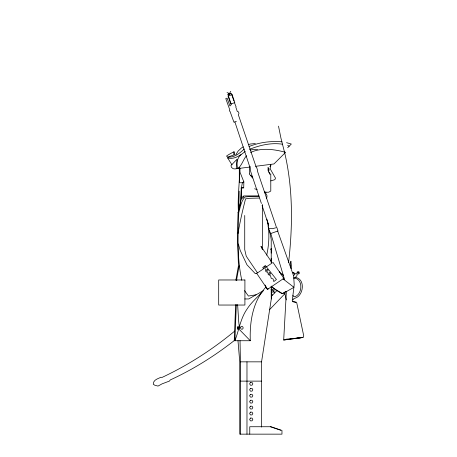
<?xml version="1.0" encoding="UTF-8"?>
<svg xmlns="http://www.w3.org/2000/svg" width="457" height="457" viewBox="0 0 457 457"><rect width="100%" height="100%" fill="white"/><g stroke="black" fill="none" stroke-linecap="round" stroke-linejoin="round"><path stroke-width="0.69" d="M243.518 196.013L243.484 197.43L241.199 198.932L238.08 212.722L237.309 233.687L238.457 265.803L235.863 280.152M243.701 188.244L243.855 181.88L239.976 172.112L239.976 168.153M238.44 212.031C237.543 198.429 239.354 184.988 239.691 171.426M238.617 212.031L239.211 191.123M241.804 280.261C236.909 258.142 237.977 235.224 238.748 212.722C240.279 207.381 241.068 201.16 244.992 196.984L249.145 196.573L258.953 196.573L258.845 195.79M265.745 287.236C252.721 301.831 249.608 321.745 250.282 340.733L234.241 340.733L235.641 304.619M236.309 304.619L234.909 340.733C239.057 330.068 240.428 318.42 247.186 308.869C251.578 301.991 258.056 296.707 263.449 290.641L248.711 298.952L244.798 298.952M241.536 190.106L241.199 198.932L241.199 187.599L243.307 187.599M277.667 231.059L293.668 276.051L294.199 284.774L292.234 300.963L296.639 302.317L303.728 335.849L303.014 337.472L283.688 340.008L286.299 292.834L286.036 291.263M270.784 165.171L270.236 168.89L275.508 178.144L274.863 179.67L270.784 180.903M236.235 168.719L236.977 159.282L230.996 165.503L231.379 167.285L232.979 168.593A6.335 3.896 -27.3 0 0 236.909 168.622L238.371 168.102C242.273 164.766 243.198 159.436 246.523 155.717M271.098 261.941L271.23 258.239M288.578 262.575C292.771 226.221 293.08 188.867 284.745 153.066M239.862 205.81C241.73 198.218 240.405 190.278 242.421 182.749L243.855 181.88M266.699 255.155C269.362 243.295 269.716 231.088 266.899 219.183M261.558 427.078L261.558 361.841L271.304 298.952L271.287 286.162M237.977 233.687C239.942 221.971 242.616 210.283 245.558 198.841L249.493 198.287L259.159 198.047M236.532 280.152L239.125 265.803M238.08 212.722L239.639 206.473M289.144 146.24L287.682 145.303M234.241 340.733L235.149 338.043M270.778 249.693L271.224 248.419L271.247 262.769M231.99 164.868L227.609 157.893L229.545 156.483L234.121 154.832L234.03 151.753L232.019 152.781A53.646 0.537 -30.2 0 0 228.78 154.575L226.638 155.911L226.986 156.734C233.893 158.505 239.645 153.072 244.432 148.971M265.951 192.111L265.574 193.088L266.939 195.333L266.939 197.241L266.26 198.367M270.35 165.771L270.784 165.023M230.785 91.297L229.894 92.76L230.311 93.988M235.801 154.752L238.137 151.056L241.519 147.897L243.318 146.868M292.891 299.792L293.845 298.992L293.822 298.45C303.716 297.204 306.013 278.496 295.148 277.37M241.039 154.643C236.795 158.048 236.52 163.68 237.623 168.604M271.252 296.41L277.176 290.298M249.339 167.656L250.162 166.742M285.031 293.548L269.402 309.846M287.664 147.731L291.32 144.046L286.59 142.675M293.651 275.525L294.834 274.463L292.851 272.589L293.457 272.389L295.348 273.84L296.856 273.343L297.284 271.829L298.878 271.709L299.421 273.229L298.678 273.949L297.913 273.732L296.782 274.846L297.033 275.605L295.136 277.639L293.897 278.079M268.082 168.13L268.328 167.913L267.882 167.61M268.91 168.142L268.253 168.713L268.253 167.993M234.704 331.097C212.499 349.514 188.084 365.206 161.961 377.459L160.973 377.236C157.854 378.864 153.289 379.624 153.272 384.217L154.866 385.28L158.031 386.074L162.109 383.834L169.496 381.047L170.261 379.938C193.191 369.45 214.676 355.906 234.515 340.374M245.272 151.376C240.542 155.38 233.927 159.841 227.609 157.893M263.992 268.499L257.525 272.88L246.254 256.234L244.729 249.653L244.729 215.453M266.345 266.905L272.223 262.924L260.958 246.283L262.484 249.653L262.484 204.462M250.63 152.455C261.358 147.348 274.52 149.33 285.614 152.324L273.966 163.949L255.583 166.308M285.574 291.68L282.015 293.691L274.794 289.378L271.058 286.579M264.649 192.768L265.774 192.231L268.636 192.231L270.784 191.037L270.784 173.814M249.482 149.348C259.907 145.16 271.355 142.458 282.603 144.235M249.019 146.537C259.387 142.338 270.887 140.836 281.998 141.841M257.308 272.92L255.309 273.669L246.969 264.803L240.222 250.487L238.348 243.998M290.966 268.448L291.617 268.219L290.915 261.181L290.441 262.861L290.532 267.231M268.333 288.847L267.236 289.23L265.083 285.048M228.991 94.102L230.636 93.542L227.934 94.439L231.311 104.636L229.917 105.995L227.118 98.129L225.775 98.563L229.774 109.794L229.374 110.92L230.02 111.388L233.944 122.23L236.378 121.425M228.546 94.239L230.248 93.662M248.311 144.675L250.447 144.006L255.36 143.527M227.934 94.439L231.333 93.314L233.864 100.963M275.662 227.826L272.475 228.711L269.299 228.357M283.768 279.655L284.534 279.473L270.795 233.504M250.322 150.113L252.961 149.53L257.52 149.359M238.514 168.13L239.702 167.89M256.08 294.799L248.408 296.045L244.575 290.641M283.688 340.008L303.014 337.472L299.489 337.832M237.429 168.633L250.219 166.994M292.446 338.557L293.857 338.409M295.97 338.197L298.078 337.98M271.104 289.412L273.24 289.641L274.08 290.726L273.989 292.343L274.571 292.92M286.105 339.203L302.785 337.546M240.199 182.749L242.421 182.749M241.199 188.747L241.587 188.747M258.713 195.87L244.107 195.944L241.199 197.784L241.599 187.599L242.65 188.198M240.034 340.642L240.411 361.841L261.558 361.841M240.411 381.121L261.558 381.121M267.893 169.027L268.253 169.073L268.253 171.067M269.779 166.399L270.424 166.519M293.84 278.016C303.237 278.502 302.723 293.925 294.948 296.679L293.84 296.713L293.565 295.936L292.806 295.628M254.595 188.77L257.222 189.586M264.46 191.82L265.774 192.231M292.423 301.574L295.719 302.62M283.637 275.497L280.946 274.229M270.327 426.735L280.655 430.226M266.008 271.744L267.882 272.383L268.242 274.56L270.481 275.662L271.207 278.302L273.08 278.941L273.806 281.581L276.428 279.495L265.34 265.506L262.712 267.591L263.409 268.459M227.026 92.577L228.626 93.194L229.043 94.422M283.043 274.4C281.712 273.886 279.89 273.183 279.61 271.601L279.273 272.149M272.058 290.006L273.486 291.189L273.435 292.006L273.012 291.675L271.629 292.566L271.447 294.102M283.037 278.89L293.942 287.322L282.683 293.691L275.462 289.378L271.195 286.179M267.933 170.027L268.807 170.741M250.282 340.733L239.651 329.794L238.685 321.42L237.623 304.573M271.926 294.468L272.452 295.056M250.876 175.357L252.572 177.419M249.339 174.02L252.607 178.03M273.012 262.392L283.82 278.359L267.545 289.378L256.737 273.412M268.865 172.232L270.036 174.266L268.322 170.792M238.091 326.641L238.166 326.784A1.428 0.366 -86.2 0 1 238.223 328.4L238.166 328.737A1.428 0.366 -86.2 0 1 237.657 329.274A1.428 0.366 -86.2 0 1 237.589 327.48A1.428 0.366 -86.2 0 1 238.086 326.635L238.194 328.549M234.287 102.237L236.052 106.727L235.806 107.035L237.303 111.565L238.463 111.851L238.965 113.359L238.365 114.833L256.217 167.193L256.617 167.376L257.634 170.45L257.394 170.958L276.508 227.552L276.891 227.637L277.987 230.951L270.424 233.641L268.139 226.735M234.887 121.922L250.516 169.119L250.145 169.576L251.064 172.677L261.398 203.451M262.067 205.473L268.539 224.998M286.305 299.901L284.522 292.206M267.705 221.839L268.539 225.415M284.597 152.541L280.958 138.214L278.513 126.155M268.362 224.507L268.613 225.798M269.476 230.294L271.224 239.348L271.224 253.104M265.283 269.104L265.643 271.281M237.977 340.631L239.742 361.841L239.742 434.15L281.969 434.15L281.969 430.443L270.995 426.735L249.762 426.735L249.762 434.15M236.343 280.484L236.555 278.33L236.869 280.21M234.024 151.764L234.115 154.832M271.23 288.835L271.304 298.952M270.784 164.503L270.784 165.508M269.03 168.753L269.03 170.307M249.602 168.085L249.602 173.814M246.974 361.841L246.974 434.15M240.411 361.841L240.411 434.15M239.302 167.799L239.302 182.749M236.383 279.473A1.605 0.291 88.3 0 1 236.509 278.564M297.93 272.315L297.998 273.086L298.775 272.829L298.307 272.189L297.93 272.315M250.425 382.429L249.625 383.817L250.425 385.211L252.03 385.211L252.835 383.817L252.03 382.429L250.425 382.429M250.425 388.37L249.625 389.758L250.425 391.152L252.03 391.152L252.835 389.758L252.03 388.37L250.425 388.37M250.425 394.311L249.625 395.699L250.425 397.093L252.03 397.093L252.835 395.699L252.03 394.311L250.425 394.311M250.425 400.252L249.625 401.64L250.425 403.034L252.03 403.034L252.835 401.64L252.03 400.252L250.425 400.252M250.425 406.193L249.625 407.581L250.425 408.975L252.03 408.975L252.835 407.581L252.03 406.193L250.425 406.193M250.425 412.134L249.625 413.522L250.425 414.916L252.03 414.916L252.835 413.522L252.03 412.134L250.425 412.134M250.425 418.075L249.625 419.463L250.425 420.857L252.03 420.857L252.835 419.463L252.03 418.075L250.425 418.075M264.78 266.614L264.123 267.134L264.243 267.962L265.02 268.27L265.677 267.751L265.557 266.922L264.78 266.614M267.088 269.527L266.431 270.047L266.551 270.875L267.334 271.184L267.991 270.664L267.865 269.836L267.088 269.527M269.641 272.749L268.984 273.275L269.11 274.103L269.887 274.411L270.544 273.892L270.424 273.058L269.641 272.749M232.116 94.668L228.026 96.056L230.739 104.03L234.829 102.636L232.116 94.668M244.912 279.975L218.692 279.975L218.692 305.042L244.912 305.042L244.912 279.975M240.759 327.086A1.428 1.262 84.3 0 0 241.856 329.251A1.428 1.262 84.3 0 0 242.953 327.143A1.428 1.262 84.3 0 0 240.759 327.086"/></g></svg>
